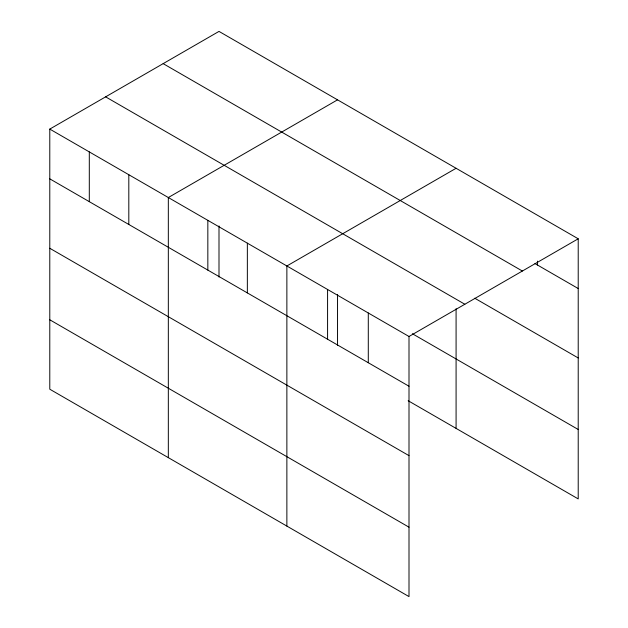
<?xml version="1.0" encoding="UTF-8"?>
<svg xmlns="http://www.w3.org/2000/svg" width="628" height="628" viewBox="0 0 628 628"><rect width="100%" height="100%" fill="white"/><g stroke="black" fill="none" stroke-linecap="round" stroke-linejoin="round"><path stroke-width="0.94" d="M49.785 129.093L409.001 336.49L409.001 596.6L49.785 389.211L49.785 129.093L218.999 31.4L578.215 238.789L578.215 498.907L408.161 400.727M337.542 99.836L168.328 197.537L168.328 457.647M456.085 168.28L286.87 265.974L286.87 526.083M409.001 336.49L578.215 238.789M534.962 263.564L578.215 288.535M163.162 63.64L522.37 271.029M474.744 298.221L578.215 357.96M105.63 96.853L464.838 304.25M412.368 333.727L578.215 429.481M49.785 178.847L409.001 386.236M49.785 248.264L409.001 455.653M49.785 319.785L409.001 527.182M537.505 261.13L537.505 265.032M456.085 308.709L456.085 428.39M368.291 312.98L368.291 362.733M337.542 294.391L337.542 345.486M327.581 289.477L327.581 339.222M247.354 243.162L247.354 292.907M218.999 225.947L218.999 277.05M207.837 220.35L207.837 270.095M128.811 174.725L128.811 224.471M89.302 151.905L89.302 201.659"/></g></svg>
